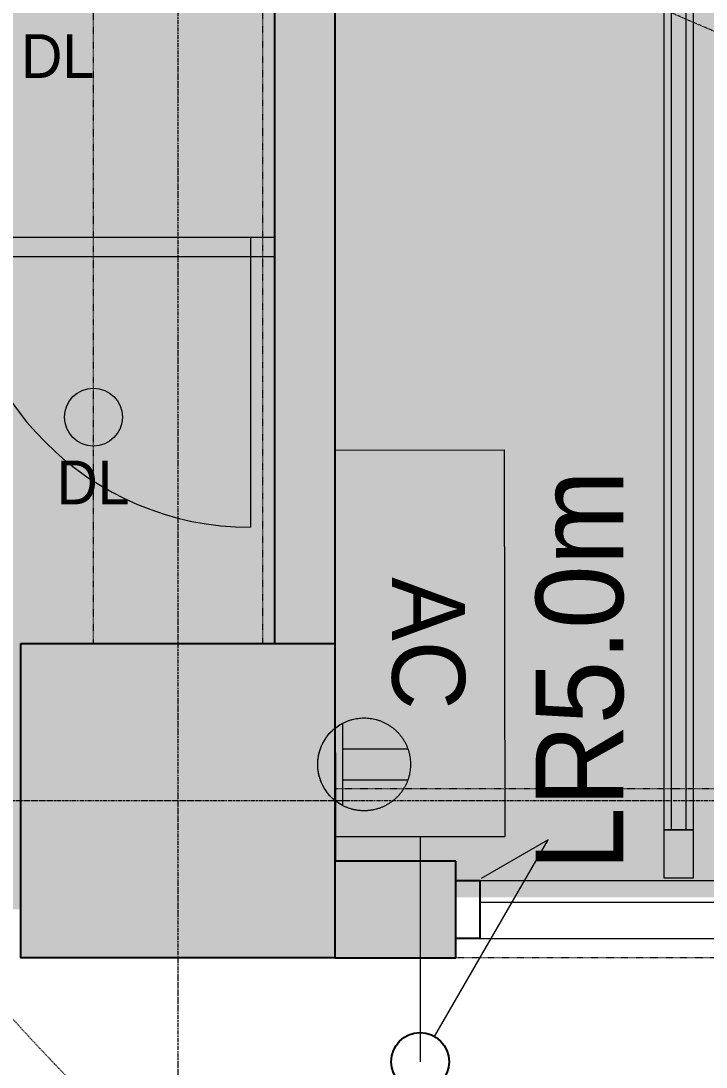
# Model space of a CAD drawing. Header units: millimetres. Extents: x -376000 to 292178, y -193032 to 188048.
# Drawn here: x -107355 to -105937, y 56298 to 58461 of the extents above; entities that cross this region are included whole.
import ezdxf

# ---------------------------------------------------------------- set-up
doc = ezdxf.new("R2010")
doc.units = ezdxf.units.MM
for name, pattern in [('VW-01 短破線', [2.116125, 1.058062, -1.058062]), ('ラインタイプ-1', [2.116531, 1.058062, -1.058469]), ('ラインタイプ-28', [1.058161, 0.705383, -0.352778]), ('ラインタイプ-6', [5.291531, 3.175, -1.058062, 0.352704, -0.705764])]:
    doc.linetypes.add(name, pattern=pattern)
for name, color, linetype, lineweight, true_color in [('02_0.25', 1, 'Continuous', 25, 0xff0000), ('03_0.15', 7, 'Continuous', 15, 0x990099), ('04_0.10', 7, 'Continuous', 9, 0x0099ff), ('05_0.05点線', 9, 'ラインタイプ-28', 5, 0x808080), ('06一点鎖線', 7, 'ラインタイプ-6', 9, 0x9999ff), ('08_ハッチ・色', 7, 'Continuous', 5, 0x888888)]:
    doc.layers.add(name, color=color, linetype=linetype, lineweight=lineweight, true_color=true_color)
for name, color, linetype, lineweight in [('07_文字・記号', 7, 'Continuous', 9), ('_塗（エリア） (2D)', 7, 'Continuous', 5), ('_塗（壁） (2D)', 7, 'Continuous', 5), ('_天井プロット (2D)', 7, 'Continuous', 5), ('_平面図(既存部) (2D)', 7, 'Continuous', 5), ('_平面図（新設） (2D)', 7, 'Continuous', 5), ('_梁 (2D)', 7, 'Continuous', 5), ('_給排水ガス (2D)', 7, 'Continuous', 5)]:
    doc.layers.add(name, color=color, linetype=linetype, lineweight=lineweight)
doc.styles.add('ＭＳ Ｐゴシック', font='MS PGothic.ttf')

# ---------------------------------------------------------------- blocks, each defined once
blk = doc.blocks.new('給排水ガス (2D)')
at = {"layer": '02_0.25'}
blk.add_circle((-106529.1, 56308.8), 60, dxfattribs=at)
at = {"layer": '04_0.10'}
for p, q in [((-106499.1, 56360.8), (-106264.4, 56767.4)), ((-106264.4, 56767.4), (-106402.7, 56687.5))]:
    blk.add_line(p, q, dxfattribs=at)
at = {"layer": '07_文字・記号', "color": 5, "lineweight": 18, "true_color": 0x0000ff}
blk.add_line((-106529.1, 56773.8), (-106529.1, 56308.8), dxfattribs=at)
blk = doc.blocks.new('塗（エリア） (2D)')
at = {"layer": '08_ハッチ・色', "linetype": 'Continuous', "lineweight": 0, "true_color": 0xa698ff, "transparency": 33554559}
blk.add_hatch(color=181, dxfattribs=at).paths.add_polyline_path([(-109125.2, 61723.8), (-106767.7, 61723.6), (-106767.7, 56623.6), (-108475.2, 56623.6), (-108475.2, 60984), (-109125.2, 60984.2)])
at = {"layer": '08_ハッチ・色', "linetype": 'Continuous', "lineweight": 0, "true_color": 0x98d8ff, "transparency": 33554559}
blk.add_hatch(color=141, dxfattribs=at).paths.add_polyline_path([(-106767.7, 61723.6), (-99930.2, 61723.6), (-99930.2, 56648.6), (-106767.7, 56648.6)])
blk = doc.blocks.new('塗（壁） (2D)')
at = {"layer": '02_0.25', "linetype": 'Continuous', "lineweight": 0, "true_color": 0xaaaaaa}
for points in [[(-106830.2, 61768.6), (-106705.2, 61768.6), (-106705.2, 57173.6), (-106830.2, 57173.6)], [(-107355.2, 57173.6), (-106705.2, 57173.6), (-106705.2, 56523.6), (-107355.2, 56523.6)], [(-106705.2, 56523.6), (-106705.2, 56723.6), (-106455.2, 56723.6), (-106455.2, 56523.6)]]:
    blk.add_hatch(color=253, dxfattribs=at).paths.add_polyline_path(points)
at = {"layer": '02_0.25', "flags": 128}
blk.add_lwpolyline([(-107355.2, 57173.6), (-106705.2, 57173.6), (-106705.2, 56523.6), (-107355.2, 56523.6)], close=True, dxfattribs=at)
blk = doc.blocks.new('グループ-31')
at = {"layer": '02_0.25', "flags": 128}
for points in [[(-1162.5, 60), (-1113.1, 60), (-1113.1, -60), (-1162.5, -60)], [(1113.1, 60), (1162.5, 60), (1162.5, -60), (1113.1, -60)]]:
    blk.add_lwpolyline(points, close=True, dxfattribs=at)
at = {"layer": '03_0.15'}
for p, q in [((0, -60), (0, 60)), ((-1113.1, 15), (37, 15)), ((-37, -15), (1113.1, -15))]:
    blk.add_line(p, q, dxfattribs=at)
at = {"layer": '04_0.10'}
for p, q in [((-1113.1, 60), (1113.1, 60)), ((-1113.1, -60), (1113.1, -60))]:
    blk.add_line(p, q, dxfattribs=at)
blk = doc.blocks.new('シンボル-2')
at = {"layer": '02_0.25', "color": 7}
blk.add_blockref('グループ-31', (0, 0), dxfattribs=at)
blk = doc.blocks.new('平面図(既存部) (2D)')
at = {"layer": '02_0.25'}
for p, q in [((-106830.237, 61768.559), (-106830.237, 57173.559)), ((-106705.237, 61768.559), (-106705.237, 57173.559)), ((-107355.237, 57173.559), (-106830.237, 57173.559)), ((-106705.237, 57173.559), (-106704.851, 56723.559)), ((-106455.237, 56723.559), (-106705.237, 56723.559)), ((-106455.237, 56523.559), (-106455.237, 56723.559)), ((-106705.237, 56523.559), (-107354.851, 56523.559)), ((-106705.237, 56523.559), (-106455.237, 56523.559))]:
    blk.add_line(p, q, dxfattribs=at)
at = {"layer": '06一点鎖線'}
for p, q in [((-107030.237, 72935.684), (-107030.237, 54935.684)), ((-96430.237, 56848.559), (-131430.237, 56848.559))]:
    blk.add_line(p, q, dxfattribs=at)
at = {"layer": '04_0.10', "color": 7}
blk.add_blockref('シンボル-2', (-105292.737, 56623.559), dxfattribs=at)
blk = doc.blocks.new('平面図（新設） (2D)')
at = {"layer": '04_0.10'}
for p, q in [((-108430.237, 58014.011), (-106830.237, 58014.011)), ((-106880.237, 58014.011), (-106880.237, 57414.011)), ((-108430.237, 57974.011), (-106830.237, 57974.011))]:
    blk.add_line(p, q, dxfattribs=at)
blk.add_arc((-106880.237, 58014.011), 600, 180, 270, dxfattribs=at)
blk = doc.blocks.new('グループ-1193')
at = {"layer": '07_文字・記号', "linetype": 'Continuous', "lineweight": 0, "true_color": 0x02abea, "transparency": 33554687}
blk.add_hatch(color=140, dxfattribs=at).paths.add_polyline_path([(-106704.1, 56773.7), (-106704.9, 57573.7), (-106354.9, 57574), (-106354.1, 56774)])
at = {"layer": '07_文字・記号', "color": 7, "linetype": 'Continuous', "lineweight": 5, "transparency": 33554687, "flags": 128}
blk.add_lwpolyline([(-106704.1, 56773.7), (-106704.9, 57573.7), (-106354.9, 57574), (-106354.1, 56774)], close=True, dxfattribs=at)
at = {"layer": '07_文字・記号', "color": 7, "insert": (-106436.2, 57173.9), "char_height": 150.76, "attachment_point": 2, "rotation": 270.0521, "line_spacing_factor": 1.006498, "style": 'ＭＳ Ｐゴシック'}
blk.add_mtext('AC', dxfattribs=at)
blk = doc.blocks.new('2口コンセント')
at = {"layer": '07_文字・記号', "linetype": 'Continuous', "lineweight": 0, "true_color": 0x63c3ff}
blk.add_hatch(color=151, dxfattribs=at).paths.add_polyline_path([(96, 0), (95.8, -6.4), (95.2, -12.6), (94.2, -18.8), (92.8, -24.9), (91, -30.8), (88.8, -36.6), (86.2, -42.4), (83.1, -48), (79.8, -53.4), (76.1, -58.5), (72.2, -63.4), (67.9, -67.9), (63.4, -72.2), (58.5, -76.1), (53.4, -79.8), (48, -83.1), (42.4, -86.2), (36.6, -88.8), (30.8, -91), (24.9, -92.8), (18.8, -94.2), (12.6, -95.2), (6.4, -95.8), (0, -96), (-6.4, -95.8), (-12.6, -95.2), (-18.8, -94.2), (-24.9, -92.8), (-30.8, -91), (-36.6, -88.8), (-42.4, -86.2), (-48, -83.1), (-53.4, -79.8), (-58.5, -76.1), (-63.4, -72.2), (-67.9, -67.9), (-72.2, -63.4), (-76.1, -58.5), (-79.8, -53.4), (-83.1, -48), (-86.2, -42.4), (-88.8, -36.6), (-91, -30.8), (-92.8, -24.9), (-94.2, -18.8), (-95.2, -12.6), (-95.8, -6.4), (-96, 0), (-95.8, 6.4), (-95.2, 12.6), (-94.2, 18.8), (-92.8, 24.9), (-91, 30.8), (-88.8, 36.6), (-86.2, 42.4), (-83.1, 48), (-79.8, 53.4), (-76.1, 58.5), (-72.2, 63.4), (-67.9, 67.9), (-63.4, 72.2), (-58.5, 76.1), (-53.4, 79.8), (-48, 83.1), (-42.4, 86.2), (-36.6, 88.8), (-30.8, 91), (-24.9, 92.8), (-18.8, 94.2), (-12.6, 95.2), (-6.4, 95.8), (0, 96), (6.4, 95.8), (12.6, 95.2), (18.8, 94.2), (24.9, 92.8), (30.8, 91), (36.6, 88.8), (42.4, 86.2), (48, 83.1), (53.4, 79.8), (58.5, 76.1), (63.4, 72.2), (67.9, 67.9), (72.2, 63.4), (76.1, 58.5), (79.8, 53.4), (83.1, 48), (86.2, 42.4), (88.8, 36.6), (91, 30.8), (92.8, 24.9), (94.2, 18.8), (95.2, 12.6), (95.8, 6.4)])
at = {"layer": '07_文字・記号', "linetype": 'Continuous', "lineweight": 0}
h = blk.add_hatch(color=7, dxfattribs=at)
edge = h.paths.add_edge_path()
edge.add_arc((0, 0), 96, 27.8181, 90)
edge.add_arc((0, 0), 96, 90, 152.1819)
edge.add_line((-84.9, 44.8), (84.9, 44.8))
at = {"layer": '07_文字・記号', "color": 7, "linetype": 'Continuous', "lineweight": 5}
for p, q in [((-32, 44.8), (-32, -90.5)), ((32, 44.8), (32, -90.5))]:
    blk.add_line(p, q, dxfattribs=at)
at = {"layer": '07_文字・記号', "color": 7, "linetype": 'Continuous', "lineweight": 5, "flags": 128}
blk.add_lwpolyline([(84.9, 44.8, 0.278179), (0, 96, 0.278179), (-84.9, 44.8), (84.9, 44.8)], format="xyb", close=True, dxfattribs=at)
at = {"layer": '07_文字・記号', "color": 7, "linetype": 'Continuous', "lineweight": 5}
blk.add_open_spline([(96, 0), (96, -25.7), (70.3, -70.3), (25.7, -96), (-25.7, -96), (-70.3, -70.3), (-96, -25.7), (-96, 25.7), (-70.3, 70.3), (-25.7, 96), (25.7, 96), (70.3, 70.3), (96, 25.7), (96, 0)], degree=2, dxfattribs=at)
blk = doc.blocks.new('グループ-1238')
at = {"layer": '07_文字・記号', "color": 160, "linetype": 'Continuous', "lineweight": 5, "true_color": 0x003dff, "transparency": 33554687, "flags": 128}
for points in [[(-105964.2, 61653.1), (-105964.2, 56788.1), (-106024.2, 56788.1), (-106024.2, 61653.1)], [(-105979.2, 61653.1), (-105979.2, 56788.1), (-106009.2, 56788.1), (-106009.2, 61653.1)], [(-105964.2, 56788.1), (-105964.2, 56688.1), (-106024.2, 56688.1), (-106024.2, 56788.1)]]:
    blk.add_lwpolyline(points, close=True, dxfattribs=at)
at = {"layer": '07_文字・記号', "color": 160, "true_color": 0x003dff, "insert": (-106198.1, 57118.1), "char_height": 180.91, "attachment_point": 5, "rotation": 90, "line_spacing_factor": 1.007907, "style": 'ＭＳ Ｐゴシック'}
blk.add_mtext('LR5.0m', dxfattribs=at)
blk = doc.blocks.new('天井プロット (2D)')
at = {"layer": '07_文字・記号', "color": 100, "linetype": 'VW-01 短破線', "true_color": 0x00ff3f}
for centre in [(-104266.3, 62410), (-104181.5, 59280)]:
    blk.add_circle(centre, 4300, dxfattribs=at)
at = {"layer": '07_文字・記号', "color": 160, "true_color": 0x0036e9}
blk.add_circle((-107205, 57641.8), 60, dxfattribs=at)
at = {"layer": '07_文字・記号', "color": 7}
blk.add_blockref('グループ-1238', (0, 0), dxfattribs=at)
at = {"layer": '07_文字・記号', "color": 7, "transparency": 33554687}
blk.add_blockref('グループ-1193', (0, 0), dxfattribs=at)
at = {"layer": '07_文字・記号', "color": 7, "transparency": 33554687, "xscale": -1, "rotation": 90}
blk.add_blockref('2口コンセント', (-106644.9, 56923.6), dxfattribs=at)
at = {"layer": '07_文字・記号', "color": 160, "true_color": 0x0036e9, "char_height": 90.45, "attachment_point": 1, "line_spacing_factor": 1.003208, "style": 'ＭＳ Ｐゴシック'}
for insert in [(-107354.6, 58433.7), (-107281.4, 57552)]:
    blk.add_mtext('DL', dxfattribs=dict(at, insert=insert))
blk = doc.blocks.new('梁 (2D)')
at = {"layer": '05_0.05点線', "color": 7, "linetype": 'ラインタイプ-1', "flags": 128}
for points in [[(-107205.044, 63523.559), (-106855.044, 63523.559), (-106855.044, 57173.559), (-107205.044, 57173.559)], [(-106705.237, 56523.559), (-106705.237, 56873.559), (-100455.237, 56873.559), (-100455.237, 56523.559)]]:
    blk.add_lwpolyline(points, close=True, dxfattribs=at)

msp = doc.modelspace()

# ---------------------------------------------------------------- block references
at = {"layer": '_塗（エリア） (2D)'}
msp.add_blockref('塗（エリア） (2D)', (0, 0), dxfattribs=at)
at = {"layer": '_塗（壁） (2D)'}
msp.add_blockref('塗（壁） (2D)', (0, 0), dxfattribs=at)
at = {"layer": '_給排水ガス (2D)'}
msp.add_blockref('給排水ガス (2D)', (0, 0), dxfattribs=at)

# ---------------------------------------------------------------- next in the draw order: block references
at = {"layer": '_平面図(既存部) (2D)'}
msp.add_blockref('平面図(既存部) (2D)', (0, 0), dxfattribs=at)

# ---------------------------------------------------------------- next in the draw order: block references
at = {"layer": '_平面図（新設） (2D)'}
msp.add_blockref('平面図（新設） (2D)', (0, 0), dxfattribs=at)

# ---------------------------------------------------------------- next in the draw order: block references
at = {"layer": '_天井プロット (2D)'}
msp.add_blockref('天井プロット (2D)', (0, 0), dxfattribs=at)

# ---------------------------------------------------------------- next in the draw order: block references
at = {"layer": '_梁 (2D)'}
msp.add_blockref('梁 (2D)', (0, 0), dxfattribs=at)

doc.saveas('drawing.dxf')
